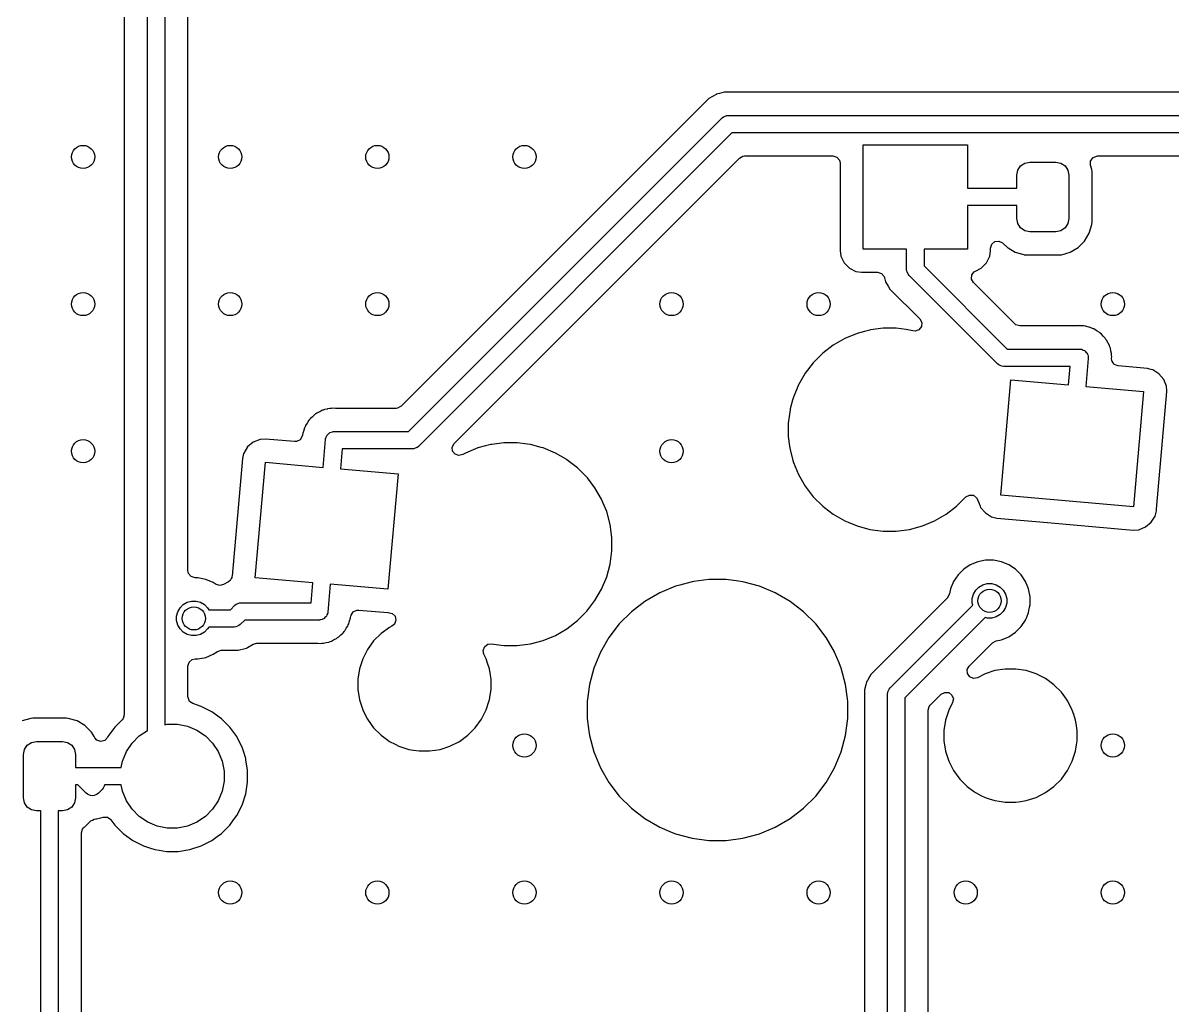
# Model space of a CAD drawing. Extents: x 2.6 to 14.2, y -9.4 to -3.8.
# Drawn here: x 4.042 to 4.824, y -7.108 to -6.439 of the extents above; entities that cross this region are included whole.
import ezdxf

# ---------------------------------------------------------------- set-up
doc = ezdxf.new("R2010")
doc.units = 0
doc.header["$MEASUREMENT"] = 0
doc.layers.add('BLACK', color=7, linetype='CONTINUOUS')

msp = doc.modelspace()

# ---------------------------------------------------------------- linework, layer by layer
at = {"layer": 'BLACK', "linetype": 'CONTINUOUS'}
for p, q in [((4.12693, -6.92031), (4.12693, -6.17169)), ((4.13874, -6.17582), (4.13874, -6.91648)), ((4.11116, -6.17657), (4.11116, -6.90968)), ((4.15451, -6.8117), (4.15451, -6.19552)), ((4.51348, -6.48798), (4.50854, -6.49083)), ((4.5136, -6.48795), (4.51348, -6.48798)), ((4.51348, -6.48798), (4.51348, -6.48798)), ((4.51348, -6.48798), (4.51348, -6.48798)), ((4.51593, -6.48733), (4.5136, -6.48795)), ((4.5136, -6.48795), (4.5136, -6.48795)), ((4.519, -6.4865), (4.51593, -6.48733)), ((4.97319, -6.4865), (4.519, -6.4865)), ((4.50854, -6.49083), (4.29941, -6.69997)), ((4.50854, -6.49083), (4.50854, -6.49083)), ((4.30451, -6.71717), (4.51767, -6.504)), ((4.51767, -6.504), (4.51857, -6.50327)), ((4.51857, -6.50327), (4.52046, -6.50248)), ((4.52046, -6.50248), (4.5207, -6.50239)), ((4.5207, -6.50239), (4.52185, -6.50227)), ((4.52185, -6.50227), (5.00726, -6.50227)), ((4.5243, -6.51408), (4.31113, -6.72725)), ((5.00481, -6.51408), (4.5243, -6.51408)), ((4.61355, -6.59314), (4.61355, -6.52228)), ((4.61355, -6.52228), (4.68441, -6.52228)), ((4.68441, -6.52228), (4.68441, -6.5518)), ((4.33548, -6.7252), (4.5294, -6.53128)), ((4.5294, -6.53128), (4.53181, -6.52996)), ((4.53181, -6.52996), (4.53285, -6.52985)), ((4.53285, -6.52985), (4.5929, -6.52985)), ((4.5929, -6.52985), (4.59554, -6.53063)), ((4.59554, -6.53063), (4.59734, -6.5327)), ((4.59734, -6.5327), (4.59778, -6.53473)), ((4.59778, -6.53473), (4.59778, -6.59438)), ((4.72047, -6.53668), (4.72335, -6.53476)), ((4.72335, -6.53476), (4.72674, -6.53409)), ((4.72674, -6.53409), (4.74445, -6.53409)), ((4.74445, -6.53409), (4.74784, -6.53476)), ((4.74784, -6.53476), (4.75072, -6.53668)), ((4.76811, -6.53334), (4.76961, -6.53103)), ((4.76811, -6.53609), (4.76811, -6.53334)), ((4.76961, -6.53103), (4.77211, -6.5299)), ((4.77211, -6.5299), (4.77279, -6.52985)), ((4.77279, -6.52985), (4.82832, -6.52985)), ((4.71788, -6.54294), (4.71855, -6.53955)), ((4.71788, -6.5518), (4.71788, -6.54294)), ((4.71855, -6.53955), (4.72047, -6.53668)), ((4.75072, -6.53668), (4.75264, -6.53955)), ((4.75264, -6.53955), (4.75331, -6.54294)), ((4.75331, -6.54294), (4.75331, -6.57247)), ((4.76897, -6.53906), (4.76811, -6.53609)), ((4.76908, -6.54046), (4.76897, -6.53906)), ((4.76908, -6.57496), (4.76908, -6.54046)), ((4.68441, -6.5518), (4.71788, -6.5518)), ((4.68835, -6.56361), (4.68441, -6.56361)), ((4.68441, -6.56361), (4.68441, -6.59314)), ((4.71788, -6.56361), (4.68835, -6.56361)), ((4.71788, -6.57247), (4.71788, -6.56361)), ((4.71855, -6.57586), (4.71788, -6.57247)), ((4.75331, -6.57247), (4.75264, -6.57586)), ((4.72047, -6.57874), (4.71855, -6.57586)), ((4.72335, -6.58066), (4.72047, -6.57874)), ((4.72674, -6.58133), (4.72335, -6.58066)), ((4.74445, -6.58133), (4.72674, -6.58133)), ((4.74784, -6.58066), (4.74445, -6.58133)), ((4.75072, -6.57874), (4.74784, -6.58066)), ((4.75264, -6.57586), (4.75072, -6.57874)), ((4.76407, -6.58769), (4.76723, -6.58233)), ((4.76723, -6.58233), (4.76897, -6.57636)), ((4.76897, -6.57636), (4.76908, -6.57496)), ((4.70018, -6.59253), (4.70096, -6.58989)), ((4.70096, -6.58989), (4.70303, -6.58809)), ((4.70303, -6.58809), (4.70576, -6.5877)), ((4.70576, -6.5877), (4.70826, -6.58884)), ((4.70826, -6.58884), (4.70852, -6.58908)), ((4.70852, -6.58908), (4.71152, -6.59209)), ((4.75967, -6.59209), (4.76407, -6.58769)), ((4.59778, -6.59438), (4.59803, -6.59599)), ((4.59803, -6.59599), (4.59836, -6.59807)), ((4.59836, -6.59807), (4.60063, -6.60253)), ((4.64307, -6.59314), (4.61355, -6.59314)), ((4.64307, -6.60699), (4.64307, -6.59314)), ((4.68441, -6.59314), (4.65489, -6.59314)), ((4.65489, -6.59314), (4.65489, -6.60454)), ((4.69733, -6.60253), (4.6996, -6.59807)), ((4.6996, -6.59807), (4.70018, -6.59438)), ((4.6996, -6.59807), (4.6996, -6.59807)), ((4.6996, -6.59807), (4.6996, -6.59807)), ((4.70018, -6.59438), (4.70018, -6.59253)), ((4.71152, -6.59209), (4.71152, -6.59209)), ((4.71152, -6.59209), (4.71208, -6.59241)), ((4.71208, -6.59241), (4.71688, -6.59525)), ((4.71688, -6.59525), (4.72183, -6.59669)), ((4.72183, -6.59669), (4.72267, -6.59694)), ((4.72267, -6.59694), (4.72285, -6.59699)), ((4.72285, -6.59699), (4.72425, -6.5971)), ((4.72425, -6.5971), (4.74694, -6.5971)), ((4.74694, -6.5971), (4.74834, -6.59699)), ((4.74834, -6.59699), (4.75431, -6.59525)), ((4.75431, -6.59525), (4.75967, -6.59209)), ((4.60063, -6.60253), (4.60063, -6.60253)), ((4.60063, -6.60253), (4.60063, -6.60253)), ((4.60063, -6.60253), (4.60416, -6.60606)), ((4.60416, -6.60606), (4.60416, -6.60606)), ((4.60416, -6.60606), (4.60416, -6.60606)), ((4.60416, -6.60606), (4.60861, -6.60832)), ((4.65489, -6.60454), (4.71147, -6.66113)), ((4.68978, -6.6081), (4.6938, -6.60606)), ((4.6938, -6.60606), (4.69733, -6.60253)), ((4.60861, -6.60832), (4.60861, -6.60832)), ((4.60861, -6.60832), (4.61231, -6.60891)), ((4.61231, -6.60891), (4.61231, -6.60891)), ((4.61231, -6.60891), (4.62331, -6.60891)), ((4.62331, -6.60891), (4.62595, -6.60968)), ((4.62595, -6.60968), (4.62775, -6.61176)), ((4.62775, -6.61176), (4.62803, -6.61253)), ((4.62803, -6.61253), (4.62808, -6.61273)), ((4.62808, -6.61273), (4.62808, -6.61273)), ((4.62808, -6.61273), (4.62878, -6.61535)), ((4.64319, -6.60814), (4.64307, -6.60699)), ((4.64342, -6.6087), (4.64319, -6.60814)), ((4.64407, -6.61027), (4.64342, -6.6087)), ((4.6448, -6.61116), (4.64407, -6.61027)), ((4.70485, -6.67121), (4.6448, -6.61116)), ((4.68723, -6.61349), (4.68742, -6.61075)), ((4.68855, -6.6159), (4.68723, -6.61349)), ((4.68742, -6.61075), (4.68907, -6.60854)), ((4.68907, -6.60854), (4.68978, -6.6081)), ((4.62878, -6.61535), (4.62878, -6.61535)), ((4.62878, -6.61535), (4.63057, -6.61844)), ((4.63057, -6.61844), (4.63164, -6.6203)), ((4.63164, -6.6203), (4.63164, -6.6203)), ((4.63164, -6.6203), (4.65196, -6.64062)), ((4.71657, -6.64393), (4.68855, -6.6159)), ((4.65196, -6.64062), (4.65328, -6.64304)), ((4.65328, -6.64304), (4.65309, -6.64578)), ((4.71738, -6.64458), (4.71657, -6.64393)), ((4.72002, -6.64536), (4.71738, -6.64458)), ((4.60933, -6.65053), (4.60098, -6.65398)), ((4.61439, -6.64917), (4.60933, -6.65053)), ((4.61805, -6.64819), (4.61439, -6.64917)), ((4.61848, -6.64813), (4.61805, -6.64819)), ((4.62701, -6.64701), (4.61848, -6.64813)), ((4.63604, -6.64701), (4.62701, -6.64701)), ((4.62701, -6.64701), (4.62701, -6.64701)), ((4.64278, -6.6479), (4.63604, -6.64701)), ((4.63604, -6.64701), (4.63604, -6.64701)), ((4.645, -6.64819), (4.64278, -6.6479)), ((4.64725, -6.64879), (4.645, -6.64819)), ((4.64886, -6.64894), (4.64725, -6.64879)), ((4.65144, -6.64798), (4.64886, -6.64894)), ((4.65309, -6.64578), (4.65144, -6.64798)), ((4.75837, -6.64536), (4.72002, -6.64536)), ((4.75921, -6.64528), (4.75837, -6.64536)), ((4.75943, -6.64525), (4.75921, -6.64528)), ((4.75974, -6.64519), (4.75943, -6.64525)), ((4.76034, -6.64524), (4.75974, -6.64519)), ((4.75974, -6.64519), (4.75974, -6.64519)), ((4.76142, -6.64534), (4.76034, -6.64524)), ((4.76164, -6.64536), (4.76142, -6.64534)), ((4.76354, -6.64536), (4.76164, -6.64536)), ((4.76447, -6.64561), (4.76354, -6.64536)), ((4.76489, -6.64564), (4.76447, -6.64561)), ((4.76542, -6.64569), (4.76489, -6.64564)), ((4.76701, -6.64627), (4.76542, -6.64569)), ((4.76542, -6.64569), (4.76542, -6.64569)), ((4.76721, -6.64634), (4.76701, -6.64627)), ((4.76701, -6.64627), (4.76701, -6.64627)), ((4.76905, -6.64684), (4.76721, -6.64634)), ((4.76988, -6.64731), (4.76905, -6.64684)), ((4.77028, -6.64746), (4.76988, -6.64731)), ((4.77078, -6.64764), (4.77028, -6.64746)), ((4.77217, -6.64861), (4.77078, -6.64764)), ((4.77235, -6.64874), (4.77217, -6.64861)), ((4.77217, -6.64861), (4.77217, -6.64861)), ((4.774, -6.64969), (4.77235, -6.64874)), ((4.77467, -6.65037), (4.774, -6.64969)), ((4.77546, -6.65091), (4.77467, -6.65037)), ((4.77668, -6.65238), (4.77546, -6.65091)), ((4.77803, -6.65372), (4.77668, -6.65238)), ((4.59316, -6.6585), (4.58599, -6.664)), ((4.60098, -6.65398), (4.59316, -6.6585)), ((4.60098, -6.65398), (4.60098, -6.65398)), ((4.77851, -6.65455), (4.77803, -6.65372)), ((4.77878, -6.65488), (4.77851, -6.65455)), ((4.77878, -6.65488), (4.77878, -6.65488)), ((4.77913, -6.65529), (4.77878, -6.65488)), ((4.77984, -6.65682), (4.77913, -6.65529)), ((4.77913, -6.65529), (4.77913, -6.65529)), ((4.77913, -6.65529), (4.77913, -6.65529)), ((4.78004, -6.6572), (4.77984, -6.65682)), ((4.78089, -6.65867), (4.78004, -6.6572)), ((4.78102, -6.65918), (4.78089, -6.65867)), ((4.78113, -6.65959), (4.78102, -6.65918)), ((4.78102, -6.65918), (4.78102, -6.65918)), ((4.78102, -6.65918), (4.78102, -6.65918)), ((4.78154, -6.66046), (4.78113, -6.65959)), ((4.78187, -6.66234), (4.78154, -6.66046)), ((4.58599, -6.664), (4.5796, -6.67039)), ((4.71147, -6.66113), (4.76069, -6.66113)), ((4.76069, -6.66113), (4.76184, -6.66124)), ((4.76184, -6.66124), (4.76208, -6.66134)), ((4.76208, -6.66134), (4.76234, -6.66136)), ((4.76234, -6.66136), (4.76314, -6.66178)), ((4.76314, -6.66178), (4.76397, -6.66212)), ((4.76397, -6.66212), (4.76415, -6.66231)), ((4.76415, -6.66231), (4.76439, -6.66243)), ((4.76439, -6.66243), (4.76496, -6.66311)), ((4.76657, -6.66755), (4.76491, -6.68649)), ((4.76496, -6.66311), (4.7656, -6.66375)), ((4.7656, -6.66375), (4.7657, -6.66399)), ((4.7657, -6.66399), (4.76587, -6.66419)), ((4.76587, -6.66419), (4.76614, -6.66505)), ((4.76614, -6.66505), (4.76648, -6.66588)), ((4.76648, -6.66588), (4.76648, -6.66614)), ((4.76648, -6.66614), (4.76656, -6.66639)), ((4.76656, -6.66639), (4.76657, -6.66755)), ((4.78192, -6.66254), (4.78187, -6.66234)), ((4.78236, -6.66418), (4.78192, -6.66254)), ((4.78192, -6.66254), (4.78192, -6.66254)), ((4.78236, -6.66471), (4.78236, -6.66418)), ((4.78236, -6.66418), (4.78236, -6.66418)), ((4.78237, -6.66476), (4.78236, -6.66471)), ((4.78236, -6.66477), (4.78237, -6.66476)), ((4.78237, -6.66517), (4.78236, -6.66477)), ((4.78253, -6.66608), (4.78237, -6.66517)), ((4.7824, -6.66754), (4.78253, -6.66608)), ((4.7824, -6.66779), (4.7824, -6.66754)), ((4.78258, -6.66876), (4.7824, -6.66779)), ((4.5796, -6.67039), (4.5741, -6.67755)), ((4.70574, -6.67194), (4.70485, -6.67121)), ((4.70658, -6.67229), (4.70574, -6.67194)), ((4.70787, -6.67282), (4.70658, -6.67229)), ((4.70902, -6.67294), (4.70787, -6.67282)), ((4.75424, -6.67294), (4.70902, -6.67294)), ((4.75315, -6.68546), (4.75424, -6.67294)), ((4.78262, -6.66916), (4.78258, -6.66876)), ((4.78266, -6.66922), (4.78262, -6.66916)), ((4.78268, -6.66936), (4.78266, -6.66922)), ((4.78343, -6.67039), (4.78268, -6.66936)), ((4.78414, -6.67146), (4.78343, -6.67039)), ((4.78424, -6.6715), (4.78414, -6.67146)), ((4.7843, -6.67158), (4.78424, -6.6715)), ((4.78549, -6.67205), (4.7843, -6.67158)), ((4.78666, -6.67256), (4.78549, -6.67205)), ((4.78676, -6.67255), (4.78666, -6.67256)), ((4.78686, -6.67259), (4.78676, -6.67255)), ((4.80675, -6.67433), (4.78686, -6.67259)), ((4.80675, -6.67433), (4.80674, -6.67433)), ((4.80674, -6.67433), (4.80675, -6.67433)), ((4.8082, -6.67469), (4.80675, -6.67433)), ((4.80675, -6.67433), (4.80675, -6.67433)), ((4.81037, -6.67523), (4.8082, -6.67469)), ((4.81461, -6.67788), (4.81037, -6.67523)), ((4.81037, -6.67523), (4.81037, -6.67523)), ((4.5741, -6.67755), (4.56958, -6.68538)), ((4.70707, -6.76047), (4.71393, -6.68203)), ((4.71393, -6.68203), (4.75315, -6.68546)), ((4.81782, -6.6817), (4.81461, -6.67788)), ((4.81969, -6.68633), (4.81782, -6.6817)), ((4.56958, -6.68538), (4.56613, -6.69373)), ((4.56958, -6.68538), (4.56958, -6.68538)), ((4.76491, -6.68649), (4.80413, -6.68993)), ((4.80413, -6.68993), (4.79727, -6.76837)), ((4.81296, -6.77), (4.81995, -6.69006)), ((4.81992, -6.68958), (4.81969, -6.68633)), ((4.81995, -6.69006), (4.81992, -6.68958)), ((4.56556, -6.69584), (4.56395, -6.70184)), ((4.56613, -6.69373), (4.56556, -6.69584)), ((4.23922, -6.70708), (4.23776, -6.70831)), ((4.23937, -6.70693), (4.23922, -6.70708)), ((4.24057, -6.70573), (4.23937, -6.70693)), ((4.23937, -6.70693), (4.23937, -6.70693)), ((4.24103, -6.70547), (4.24057, -6.70573)), ((4.2414, -6.70525), (4.24103, -6.70547)), ((4.24103, -6.70547), (4.24103, -6.70547)), ((4.24213, -6.70464), (4.2414, -6.70525)), ((4.24386, -6.70383), (4.24213, -6.70464)), ((4.24405, -6.70373), (4.24386, -6.70383)), ((4.24551, -6.70288), (4.24405, -6.70373)), ((4.24405, -6.70373), (4.24405, -6.70373)), ((4.24602, -6.70274), (4.24551, -6.70288)), ((4.24551, -6.70288), (4.24551, -6.70288)), ((4.24644, -6.70263), (4.24602, -6.70274)), ((4.24602, -6.70274), (4.24602, -6.70274)), ((4.24731, -6.70223), (4.24644, -6.70263)), ((4.24918, -6.7019), (4.24731, -6.70223)), ((4.24939, -6.70184), (4.24918, -6.7019)), ((4.25102, -6.7014), (4.24939, -6.70184)), ((4.24939, -6.70184), (4.24939, -6.70184)), ((4.25198, -6.7014), (4.25102, -6.7014)), ((4.25293, -6.70124), (4.25198, -6.7014)), ((4.25482, -6.7014), (4.25293, -6.70124)), ((4.29595, -6.7014), (4.25482, -6.7014)), ((4.29699, -6.70129), (4.29595, -6.7014)), ((4.29941, -6.69997), (4.29699, -6.70129)), ((4.56379, -6.70245), (4.56261, -6.71141)), ((4.56395, -6.70184), (4.56379, -6.70245)), ((4.56379, -6.70245), (4.56379, -6.70245)), ((4.23368, -6.71471), (4.23324, -6.71635)), ((4.23395, -6.71425), (4.23368, -6.71471)), ((4.23397, -6.71421), (4.23395, -6.71425)), ((4.23395, -6.71425), (4.23395, -6.71425)), ((4.23416, -6.71388), (4.23397, -6.71421)), ((4.23449, -6.71298), (4.23416, -6.71388)), ((4.23558, -6.71142), (4.23449, -6.71298)), ((4.23569, -6.71123), (4.23558, -6.71142)), ((4.23654, -6.70977), (4.23569, -6.71123)), ((4.23569, -6.71123), (4.23569, -6.71123)), ((4.23691, -6.70939), (4.23654, -6.70977)), ((4.23721, -6.70909), (4.23691, -6.70939)), ((4.23691, -6.70939), (4.23691, -6.70939)), ((4.23776, -6.70831), (4.23721, -6.70909)), ((4.56261, -6.71141), (4.56261, -6.72044)), ((4.20352, -6.72252), (4.19889, -6.72439)), ((4.20725, -6.72226), (4.20352, -6.72252)), ((4.22702, -6.72399), (4.20725, -6.72226)), ((4.23073, -6.72274), (4.22825, -6.72394)), ((4.23216, -6.72039), (4.23073, -6.72274)), ((4.23234, -6.71971), (4.23216, -6.72039)), ((4.23245, -6.7193), (4.23234, -6.71971)), ((4.23254, -6.71834), (4.23245, -6.7193)), ((4.23319, -6.71655), (4.23254, -6.71834)), ((4.23324, -6.71635), (4.23319, -6.71655)), ((4.24634, -6.74151), (4.24799, -6.72256)), ((4.24799, -6.72256), (4.24809, -6.72208)), ((4.24809, -6.72192), (4.24814, -6.7218)), ((4.24809, -6.72208), (4.24809, -6.72192)), ((4.24814, -6.7218), (4.24821, -6.72142)), ((4.24821, -6.72142), (4.24862, -6.72062)), ((4.24862, -6.72062), (4.24897, -6.71979)), ((4.24897, -6.71979), (4.24915, -6.71961)), ((4.24915, -6.71961), (4.24927, -6.71938)), ((4.24927, -6.71938), (4.24996, -6.7188)), ((4.24996, -6.7188), (4.2506, -6.71816)), ((4.2506, -6.71816), (4.25084, -6.71806)), ((4.25084, -6.71806), (4.25104, -6.7179)), ((4.25104, -6.7179), (4.25189, -6.71763)), ((4.25189, -6.71763), (4.25273, -6.71728)), ((4.25273, -6.71728), (4.2531, -6.71725)), ((4.2531, -6.71725), (4.25324, -6.7172)), ((4.25324, -6.7172), (4.25339, -6.71722)), ((4.25339, -6.71722), (4.25388, -6.71717)), ((4.25388, -6.71717), (4.30451, -6.71717)), ((4.56261, -6.72044), (4.56348, -6.72705)), ((4.19507, -6.7276), (4.19242, -6.73184)), ((4.19889, -6.72439), (4.19507, -6.7276)), ((4.22825, -6.72394), (4.22702, -6.72399)), ((4.25929, -6.72898), (4.2581, -6.74254)), ((4.30695, -6.72898), (4.25929, -6.72898)), ((4.3081, -6.72887), (4.30695, -6.72898)), ((4.30899, -6.7285), (4.3081, -6.72887)), ((4.31023, -6.72799), (4.30899, -6.7285)), ((4.31113, -6.72725), (4.31023, -6.72799)), ((4.33414, -6.72772), (4.3354, -6.72528)), ((4.3344, -6.73046), (4.33414, -6.72772)), ((4.3361, -6.73263), (4.3344, -6.73046)), ((4.3354, -6.72528), (4.33548, -6.7252)), ((4.35156, -6.72836), (4.34322, -6.73181)), ((4.35685, -6.72694), (4.35156, -6.72836)), ((4.36029, -6.72602), (4.35685, -6.72694)), ((4.36112, -6.72591), (4.36029, -6.72602)), ((4.36925, -6.72484), (4.36112, -6.72591)), ((4.37828, -6.72484), (4.36925, -6.72484)), ((4.36925, -6.72484), (4.36925, -6.72484)), ((4.38526, -6.72576), (4.37828, -6.72484)), ((4.37828, -6.72484), (4.37828, -6.72484)), ((4.38724, -6.72602), (4.38526, -6.72576)), ((4.39453, -6.72797), (4.38724, -6.72602)), ((4.39596, -6.72836), (4.39453, -6.72797)), ((4.40431, -6.73181), (4.39596, -6.72836)), ((4.56348, -6.72705), (4.56379, -6.7294)), ((4.56379, -6.7294), (4.56579, -6.73687)), ((4.19152, -6.73546), (4.18451, -6.8155)), ((4.19235, -6.73211), (4.19152, -6.73546)), ((4.19152, -6.73546), (4.19152, -6.73546)), ((4.19242, -6.73184), (4.19235, -6.73211)), ((4.19242, -6.73184), (4.19242, -6.73184)), ((4.20025, -6.81652), (4.20712, -6.73807)), ((4.20712, -6.73807), (4.24634, -6.74151)), ((4.3387, -6.73353), (4.3361, -6.73263)), ((4.34137, -6.73288), (4.3387, -6.73353)), ((4.34322, -6.73181), (4.34137, -6.73288)), ((4.34322, -6.73181), (4.34322, -6.73181)), ((4.40796, -6.73392), (4.40431, -6.73181)), ((4.40431, -6.73181), (4.40431, -6.73181)), ((4.41159, -6.73602), (4.40796, -6.73392)), ((4.41213, -6.73633), (4.41159, -6.73602)), ((4.4193, -6.74183), (4.41213, -6.73633)), ((4.56579, -6.73687), (4.56613, -6.73813)), ((4.56613, -6.73813), (4.56958, -6.74647)), ((4.2581, -6.74254), (4.29732, -6.74597)), ((4.29732, -6.74597), (4.29046, -6.82441)), ((4.42569, -6.74822), (4.4193, -6.74183)), ((4.4193, -6.74183), (4.4193, -6.74183)), ((4.56958, -6.74647), (4.56958, -6.74647)), ((4.56958, -6.74647), (4.5741, -6.7543)), ((4.42605, -6.74868), (4.42569, -6.74822)), ((4.42569, -6.74822), (4.42569, -6.74822)), ((4.42569, -6.74822), (4.42569, -6.74822)), ((4.43119, -6.75539), (4.42605, -6.74868)), ((4.5741, -6.7543), (4.5796, -6.76146)), ((4.43571, -6.76321), (4.43119, -6.75539)), ((4.43119, -6.75539), (4.43119, -6.75539)), ((4.43119, -6.75539), (4.43119, -6.75539)), ((4.5796, -6.76146), (4.5796, -6.76146)), ((4.5796, -6.76146), (4.58599, -6.76785)), ((4.67706, -6.76785), (4.68328, -6.76163)), ((4.68328, -6.76163), (4.6857, -6.76031)), ((4.6857, -6.76031), (4.68844, -6.76051)), ((4.68844, -6.76051), (4.69064, -6.76216)), ((4.69064, -6.76216), (4.69136, -6.76371)), ((4.79727, -6.76837), (4.70707, -6.76047)), ((4.43661, -6.7654), (4.43571, -6.76321)), ((4.43571, -6.76321), (4.43571, -6.76321)), ((4.43571, -6.76321), (4.43571, -6.76321)), ((4.43916, -6.77156), (4.43661, -6.7654)), ((4.58599, -6.76785), (4.58599, -6.76785)), ((4.58599, -6.76785), (4.58599, -6.76785)), ((4.58599, -6.76785), (4.58722, -6.76879)), ((4.58722, -6.76879), (4.59316, -6.77335)), ((4.6699, -6.77335), (4.67706, -6.76785)), ((4.69136, -6.76371), (4.69137, -6.76371)), ((4.69137, -6.76371), (4.69139, -6.76376)), ((4.69139, -6.76376), (4.69149, -6.76399)), ((4.69149, -6.76399), (4.69151, -6.76407)), ((4.69151, -6.76407), (4.69151, -6.76407)), ((4.69151, -6.76407), (4.69236, -6.76617)), ((4.69236, -6.76617), (4.69309, -6.76798)), ((4.69309, -6.76798), (4.69338, -6.7687)), ((4.69338, -6.7687), (4.69659, -6.77252)), ((4.81287, -6.77098), (4.81296, -6.77)), ((4.4415, -6.78028), (4.43916, -6.77156)), ((4.59316, -6.77335), (4.59316, -6.77335)), ((4.59316, -6.77335), (4.59316, -6.77335)), ((4.59316, -6.77335), (4.60098, -6.77787)), ((4.60098, -6.77787), (4.60098, -6.77787)), ((4.60098, -6.77787), (4.60098, -6.77787)), ((4.60098, -6.77787), (4.60332, -6.77884)), ((4.65373, -6.78133), (4.66207, -6.77787)), ((4.66207, -6.77787), (4.6699, -6.77335)), ((4.69659, -6.77252), (4.70083, -6.77517)), ((4.70083, -6.77517), (4.70446, -6.77607)), ((4.70446, -6.77607), (4.70446, -6.77607)), ((4.70446, -6.77607), (4.70446, -6.77607)), ((4.70446, -6.77607), (4.70446, -6.77607)), ((4.70446, -6.77607), (4.73872, -6.77907)), ((4.80932, -6.77884), (4.81197, -6.7746)), ((4.81197, -6.7746), (4.81287, -6.77098)), ((4.44268, -6.78924), (4.4415, -6.78028)), ((4.60332, -6.77884), (4.60933, -6.78133)), ((4.60933, -6.78133), (4.61805, -6.78366)), ((4.61805, -6.78366), (4.62701, -6.78484)), ((4.62701, -6.78484), (4.62701, -6.78484)), ((4.62701, -6.78484), (4.63604, -6.78484)), ((4.63604, -6.78484), (4.645, -6.78366)), ((4.63604, -6.78484), (4.63604, -6.78484)), ((4.645, -6.78366), (4.65373, -6.78133)), ((4.73872, -6.77907), (4.79713, -6.78418)), ((4.79713, -6.78418), (4.80086, -6.78392)), ((4.80086, -6.78392), (4.80549, -6.78205)), ((4.80549, -6.78205), (4.80932, -6.77884)), ((4.44268, -6.79827), (4.44268, -6.78924)), ((4.4415, -6.80723), (4.44268, -6.79827)), ((4.43916, -6.81596), (4.4415, -6.80723)), ((4.68635, -6.80778), (4.68183, -6.81079)), ((4.69136, -6.8057), (4.68635, -6.80778)), ((4.68635, -6.80778), (4.68635, -6.80778)), ((4.69137, -6.8057), (4.69136, -6.8057)), ((4.69669, -6.80464), (4.69137, -6.8057)), ((4.70213, -6.80464), (4.69669, -6.80464)), ((4.69669, -6.80464), (4.69669, -6.80464)), ((4.70745, -6.8057), (4.70213, -6.80464)), ((4.70213, -6.80464), (4.70213, -6.80464)), ((4.71247, -6.80778), (4.70745, -6.8057)), ((4.70745, -6.8057), (4.70745, -6.8057)), ((4.71699, -6.81079), (4.71247, -6.80778)), ((4.71247, -6.80778), (4.71247, -6.80778)), ((4.15495, -6.81373), (4.15451, -6.8117)), ((4.15675, -6.81581), (4.15495, -6.81373)), ((4.15939, -6.81658), (4.15675, -6.81581)), ((4.16121, -6.81658), (4.15939, -6.81658)), ((4.16654, -6.81764), (4.16121, -6.81658)), ((4.16121, -6.81658), (4.16121, -6.81658)), ((4.18392, -6.81701), (4.18351, -6.81807)), ((4.18444, -6.816), (4.18392, -6.81701)), ((4.18451, -6.8155), (4.18442, -6.81575)), ((4.18442, -6.81575), (4.18444, -6.816)), ((4.23947, -6.81995), (4.20025, -6.81652)), ((4.43571, -6.8243), (4.43916, -6.81596)), ((4.67799, -6.81464), (4.67497, -6.81915)), ((4.68183, -6.81079), (4.67799, -6.81464)), ((4.67799, -6.81464), (4.67799, -6.81464)), ((4.68183, -6.81079), (4.68183, -6.81079)), ((4.72083, -6.81464), (4.71699, -6.81079)), ((4.71699, -6.81079), (4.71699, -6.81079)), ((4.72385, -6.81915), (4.72083, -6.81464)), ((4.72083, -6.81464), (4.72083, -6.81464)), ((4.17156, -6.81972), (4.16654, -6.81764)), ((4.16654, -6.81764), (4.16654, -6.81764)), ((4.17358, -6.82108), (4.17156, -6.81972)), ((4.17156, -6.81972), (4.17156, -6.81972)), ((4.17606, -6.82189), (4.17358, -6.82108)), ((4.17873, -6.82124), (4.17606, -6.82189)), ((4.18209, -6.81931), (4.17873, -6.82124)), ((4.18318, -6.81845), (4.18209, -6.81931)), ((4.18327, -6.81827), (4.18318, -6.81845)), ((4.18351, -6.81807), (4.18327, -6.81827)), ((4.23829, -6.8335), (4.23947, -6.81995)), ((4.25124, -6.82098), (4.24958, -6.83992)), ((4.29046, -6.82441), (4.25124, -6.82098)), ((4.43119, -6.83213), (4.43571, -6.8243)), ((4.48593, -6.82237), (4.4752, -6.82681)), ((4.48882, -6.82159), (4.48593, -6.82237)), ((4.48593, -6.82237), (4.48593, -6.82237)), ((4.49715, -6.81936), (4.48882, -6.82159)), ((4.49829, -6.81921), (4.49715, -6.81936)), ((4.50867, -6.81785), (4.49829, -6.81921)), ((4.52028, -6.81785), (4.50867, -6.81785)), ((4.50867, -6.81785), (4.50867, -6.81785)), ((4.52883, -6.81897), (4.52028, -6.81785)), ((4.52028, -6.81785), (4.52028, -6.81785)), ((4.5318, -6.81936), (4.52883, -6.81897)), ((4.54302, -6.82237), (4.5318, -6.81936)), ((4.55375, -6.82681), (4.54302, -6.82237)), ((4.54302, -6.82237), (4.54302, -6.82237)), ((4.54302, -6.82237), (4.54302, -6.82237)), ((4.67289, -6.82417), (4.67221, -6.8276)), ((4.67497, -6.81915), (4.67289, -6.82417)), ((4.67289, -6.82417), (4.67289, -6.82417)), ((4.67497, -6.81915), (4.67497, -6.81915)), ((4.69004, -6.82503), (4.69222, -6.82285)), ((4.69222, -6.82285), (4.69489, -6.8213)), ((4.69489, -6.8213), (4.69787, -6.82051)), ((4.69787, -6.82051), (4.70095, -6.82051)), ((4.70095, -6.82051), (4.70393, -6.8213)), ((4.70393, -6.8213), (4.7066, -6.82285)), ((4.7066, -6.82285), (4.70878, -6.82503)), ((4.7254, -6.82291), (4.72385, -6.81915)), ((4.72385, -6.81915), (4.72385, -6.81915)), ((4.72593, -6.82417), (4.7254, -6.82291)), ((4.72699, -6.8295), (4.72593, -6.82417)), ((4.72593, -6.82417), (4.72593, -6.82417)), ((4.72593, -6.82417), (4.72593, -6.82417)), ((4.15397, -6.83325), (4.15695, -6.83245)), ((4.15695, -6.83245), (4.16003, -6.83245)), ((4.16003, -6.83245), (4.16301, -6.83325)), ((4.42569, -6.83929), (4.43119, -6.83213)), ((4.46515, -6.83262), (4.45593, -6.83969)), ((4.4752, -6.82681), (4.46515, -6.83262)), ((4.4752, -6.82681), (4.4752, -6.82681)), ((4.56381, -6.83262), (4.55375, -6.82681)), ((4.55375, -6.82681), (4.55375, -6.82681)), ((4.57302, -6.83969), (4.56381, -6.83262)), ((4.67087, -6.8301), (4.61866, -6.88231)), ((4.67093, -6.83004), (4.67087, -6.8301)), ((4.67221, -6.8276), (4.67093, -6.83004)), ((4.6877, -6.83067), (4.6885, -6.8277)), ((4.6877, -6.83376), (4.6877, -6.83067)), ((4.6885, -6.8277), (4.69004, -6.82503)), ((4.70878, -6.82503), (4.71032, -6.8277)), ((4.71032, -6.8277), (4.71112, -6.83067)), ((4.71112, -6.83067), (4.71112, -6.83376)), ((4.72699, -6.83493), (4.72699, -6.8295)), ((4.14678, -6.84262), (4.14758, -6.83964)), ((4.14758, -6.83964), (4.14912, -6.83697)), ((4.14912, -6.83697), (4.1513, -6.83479)), ((4.1513, -6.83479), (4.15397, -6.83325)), ((4.16301, -6.83325), (4.16568, -6.83479)), ((4.16568, -6.83479), (4.16786, -6.83697)), ((4.16786, -6.83697), (4.1686, -6.83826)), ((4.1686, -6.83826), (4.18342, -6.83826)), ((4.18342, -6.83826), (4.18644, -6.83523)), ((4.18644, -6.83523), (4.18734, -6.8345)), ((4.18734, -6.8345), (4.18901, -6.83381)), ((4.18901, -6.83381), (4.18947, -6.83362)), ((4.18947, -6.83362), (4.19062, -6.8335)), ((4.19062, -6.8335), (4.23829, -6.8335)), ((4.24949, -6.84056), (4.24944, -6.84069)), ((4.24958, -6.83992), (4.24949, -6.84041)), ((4.24949, -6.84041), (4.24949, -6.84056)), ((4.26542, -6.84209), (4.26685, -6.83974)), ((4.26685, -6.83974), (4.26932, -6.83854)), ((4.26932, -6.83854), (4.27056, -6.83849)), ((4.27056, -6.83849), (4.29032, -6.84022)), ((4.29032, -6.84022), (4.29062, -6.8402)), ((4.29062, -6.8402), (4.29331, -6.84079)), ((4.4193, -6.84568), (4.42569, -6.83929)), ((4.42569, -6.83929), (4.42569, -6.83929)), ((4.42569, -6.83929), (4.42569, -6.83929)), ((4.45593, -6.83969), (4.44772, -6.8479)), ((4.45593, -6.83969), (4.45593, -6.83969)), ((4.58123, -6.8479), (4.57302, -6.83969)), ((4.57302, -6.83969), (4.57302, -6.83969)), ((4.63183, -6.89145), (4.68808, -6.83519)), ((4.68808, -6.83519), (4.6877, -6.83376)), ((4.70878, -6.83941), (4.7066, -6.84159)), ((4.71032, -6.83674), (4.70878, -6.83941)), ((4.71112, -6.83376), (4.71032, -6.83674)), ((4.7247, -6.84324), (4.72593, -6.84026)), ((4.72593, -6.84026), (4.72666, -6.83658)), ((4.72666, -6.83658), (4.72699, -6.83493)), ((4.14678, -6.8457), (4.14678, -6.84262)), ((4.14758, -6.84868), (4.14678, -6.8457)), ((4.19004, -6.84834), (4.18915, -6.84907)), ((4.19306, -6.84531), (4.19004, -6.84834)), ((4.2437, -6.84531), (4.19306, -6.84531)), ((4.24419, -6.84527), (4.2437, -6.84531)), ((4.24434, -6.84528), (4.24419, -6.84527)), ((4.24447, -6.84524), (4.24434, -6.84528)), ((4.24485, -6.8452), (4.24447, -6.84524)), ((4.24568, -6.84486), (4.24485, -6.8452)), ((4.24654, -6.84459), (4.24568, -6.84486)), ((4.24674, -6.84442), (4.24654, -6.84459)), ((4.24698, -6.84432), (4.24674, -6.84442)), ((4.24761, -6.84368), (4.24698, -6.84432)), ((4.2483, -6.84311), (4.24761, -6.84368)), ((4.24842, -6.84287), (4.2483, -6.84311)), ((4.24861, -6.84269), (4.24842, -6.84287)), ((4.24895, -6.84186), (4.24861, -6.84269)), ((4.24937, -6.84106), (4.24895, -6.84186)), ((4.24944, -6.84069), (4.24937, -6.84106)), ((4.26341, -6.8486), (4.26389, -6.84777)), ((4.26389, -6.84777), (4.26439, -6.84593)), ((4.26439, -6.84593), (4.26504, -6.84414)), ((4.26504, -6.84414), (4.26509, -6.84361)), ((4.26509, -6.84361), (4.26523, -6.84278)), ((4.26523, -6.84278), (4.26537, -6.84226)), ((4.26537, -6.84226), (4.26542, -6.84209)), ((4.26537, -6.84226), (4.26537, -6.84226)), ((4.29486, -6.848), (4.29318, -6.84942)), ((4.29331, -6.84079), (4.29525, -6.84274)), ((4.29583, -6.84543), (4.29486, -6.848)), ((4.29525, -6.84274), (4.29583, -6.84543)), ((4.41213, -6.85118), (4.4193, -6.84568)), ((4.4193, -6.84568), (4.4193, -6.84568)), ((4.4193, -6.84568), (4.4193, -6.84568)), ((4.44772, -6.8479), (4.44065, -6.85712)), ((4.44772, -6.8479), (4.44772, -6.8479)), ((4.5883, -6.85712), (4.58123, -6.8479)), ((4.58123, -6.8479), (4.58123, -6.8479)), ((4.69644, -6.84354), (4.64191, -6.89807)), ((4.69787, -6.84393), (4.69644, -6.84354)), ((4.70095, -6.84393), (4.69787, -6.84393)), ((4.70393, -6.84313), (4.70095, -6.84393)), ((4.7066, -6.84159), (4.70393, -6.84313)), ((4.72083, -6.8498), (4.72385, -6.84528)), ((4.72385, -6.84528), (4.72408, -6.84473)), ((4.72408, -6.84473), (4.7247, -6.84324)), ((4.14912, -6.85135), (4.14758, -6.84868)), ((4.1513, -6.85353), (4.14912, -6.85135)), ((4.15397, -6.85507), (4.1513, -6.85353)), ((4.15695, -6.85587), (4.15397, -6.85507)), ((4.16003, -6.85587), (4.15695, -6.85587)), ((4.16301, -6.85507), (4.16003, -6.85587)), ((4.16568, -6.85353), (4.16301, -6.85507)), ((4.16786, -6.85135), (4.16568, -6.85353)), ((4.1686, -6.85007), (4.16786, -6.85135)), ((4.18587, -6.85007), (4.1686, -6.85007)), ((4.18702, -6.84995), (4.18587, -6.85007)), ((4.1881, -6.8495), (4.18702, -6.84995)), ((4.18915, -6.84907), (4.1881, -6.8495)), ((4.257, -6.85675), (4.25835, -6.8554)), ((4.25835, -6.8554), (4.25981, -6.85418)), ((4.25981, -6.85418), (4.26012, -6.85374)), ((4.26012, -6.85374), (4.26066, -6.85309)), ((4.26066, -6.85309), (4.26104, -6.85272)), ((4.26104, -6.85272), (4.26189, -6.85125)), ((4.26189, -6.85125), (4.26212, -6.85089)), ((4.26212, -6.85089), (4.26309, -6.8495)), ((4.26309, -6.8495), (4.26341, -6.8486)), ((4.28573, -6.85447), (4.28069, -6.85951)), ((4.2915, -6.85028), (4.28573, -6.85447)), ((4.28573, -6.85447), (4.28573, -6.85447)), ((4.29318, -6.84942), (4.2915, -6.85028)), ((4.39596, -6.85916), (4.40431, -6.8557)), ((4.40431, -6.8557), (4.41213, -6.85118)), ((4.71247, -6.85666), (4.71699, -6.85364)), ((4.71699, -6.85364), (4.72083, -6.8498)), ((4.19466, -6.86411), (4.19506, -6.86388)), ((4.19506, -6.86388), (4.19877, -6.86174)), ((4.19877, -6.86174), (4.20121, -6.86108)), ((4.20121, -6.86108), (4.24275, -6.86108)), ((4.24275, -6.86108), (4.24465, -6.86125)), ((4.24465, -6.86125), (4.24559, -6.86108)), ((4.24559, -6.86108), (4.24655, -6.86108)), ((4.24655, -6.86108), (4.24839, -6.86059)), ((4.24839, -6.86059), (4.25027, -6.86026)), ((4.25027, -6.86026), (4.25114, -6.85985)), ((4.25114, -6.85985), (4.25206, -6.85961)), ((4.25206, -6.85961), (4.25353, -6.85876)), ((4.25353, -6.85876), (4.25391, -6.85856)), ((4.25391, -6.85856), (4.25544, -6.85785)), ((4.25544, -6.85785), (4.25618, -6.85723)), ((4.25618, -6.85723), (4.257, -6.85675)), ((4.28069, -6.85951), (4.2765, -6.86528)), ((4.28069, -6.85951), (4.28069, -6.85951)), ((4.35516, -6.8659), (4.3562, -6.86335)), ((4.3562, -6.86335), (4.35844, -6.86176)), ((4.35844, -6.86176), (4.36066, -6.86154)), ((4.36066, -6.86154), (4.36925, -6.86267)), ((4.36925, -6.86267), (4.36925, -6.86267)), ((4.36925, -6.86267), (4.37828, -6.86267)), ((4.37828, -6.86267), (4.38724, -6.86149)), ((4.37828, -6.86267), (4.37828, -6.86267)), ((4.38724, -6.86149), (4.39596, -6.85916)), ((4.44065, -6.85712), (4.43484, -6.86718)), ((4.59395, -6.8669), (4.5883, -6.85712)), ((4.68559, -6.87668), (4.70152, -6.86075)), ((4.70152, -6.86075), (4.70394, -6.85944)), ((4.70394, -6.85944), (4.70402, -6.85942)), ((4.70402, -6.85942), (4.70745, -6.85874)), ((4.70745, -6.85874), (4.7114, -6.8571)), ((4.7114, -6.8571), (4.71247, -6.85666)), ((4.71247, -6.85666), (4.71247, -6.85666)), ((4.71247, -6.85666), (4.71247, -6.85666)), ((4.15736, -6.87218), (4.15939, -6.87174)), ((4.15939, -6.87174), (4.16121, -6.87174)), ((4.16121, -6.87174), (4.16547, -6.87089)), ((4.16547, -6.87089), (4.16654, -6.87068)), ((4.16654, -6.87068), (4.17156, -6.8686)), ((4.17156, -6.8686), (4.17446, -6.86666)), ((4.17446, -6.86666), (4.17709, -6.86584)), ((4.17709, -6.86584), (4.17718, -6.86583)), ((4.17718, -6.86583), (4.18872, -6.86583)), ((4.18872, -6.86583), (4.19423, -6.86436)), ((4.18872, -6.86583), (4.18872, -6.86583)), ((4.18872, -6.86583), (4.18872, -6.86583)), ((4.19423, -6.86436), (4.19466, -6.86411)), ((4.27326, -6.87163), (4.27106, -6.87841)), ((4.2765, -6.86528), (4.27326, -6.87163)), ((4.27326, -6.87163), (4.27326, -6.87163)), ((4.35567, -6.8686), (4.35516, -6.8659)), ((4.35721, -6.87163), (4.35567, -6.8686)), ((4.35818, -6.87461), (4.35721, -6.87163)), ((4.35721, -6.87163), (4.35721, -6.87163)), ((4.43484, -6.86718), (4.4304, -6.87791)), ((4.43484, -6.86718), (4.43484, -6.86718)), ((4.59411, -6.86718), (4.59395, -6.8669)), ((4.59708, -6.87434), (4.59411, -6.86718)), ((4.15451, -6.87662), (4.15528, -6.87398)), ((4.15451, -6.89749), (4.15451, -6.87662)), ((4.15528, -6.87398), (4.15736, -6.87218)), ((4.27106, -6.87841), (4.26994, -6.88545)), ((4.35942, -6.87841), (4.35818, -6.87461)), ((4.35988, -6.88135), (4.35942, -6.87841)), ((4.4304, -6.87791), (4.42742, -6.88901)), ((4.4304, -6.87791), (4.4304, -6.87791)), ((4.59815, -6.87692), (4.59708, -6.87434)), ((4.59856, -6.87791), (4.59815, -6.87692)), ((4.60156, -6.88913), (4.59856, -6.87791)), ((4.68431, -6.87896), (4.68559, -6.87668)), ((4.68443, -6.88171), (4.68431, -6.87896)), ((4.70311, -6.8797), (4.69633, -6.8819)), ((4.71015, -6.87858), (4.70311, -6.8797)), ((4.71728, -6.87858), (4.71015, -6.87858)), ((4.71015, -6.87858), (4.71015, -6.87858)), ((4.72432, -6.8797), (4.71728, -6.87858)), ((4.71728, -6.87858), (4.71728, -6.87858)), ((4.7311, -6.8819), (4.72432, -6.8797)), ((4.26994, -6.88545), (4.26994, -6.89258)), ((4.36053, -6.88545), (4.35988, -6.88135)), ((4.36053, -6.89258), (4.36053, -6.88545)), ((4.61581, -6.88726), (4.61524, -6.88938)), ((4.61636, -6.8863), (4.61581, -6.88726)), ((4.61581, -6.88726), (4.61581, -6.88726)), ((4.61661, -6.88586), (4.61636, -6.8863)), ((4.61795, -6.88354), (4.61661, -6.88586)), ((4.61866, -6.88231), (4.61795, -6.88354)), ((4.61866, -6.88231), (4.61866, -6.88231)), ((4.68601, -6.88396), (4.68443, -6.88171)), ((4.68856, -6.88499), (4.68601, -6.88396)), ((4.69126, -6.88448), (4.68856, -6.88499)), ((4.69633, -6.8819), (4.69126, -6.88448)), ((4.69633, -6.8819), (4.69633, -6.8819)), ((4.73513, -6.88396), (4.7311, -6.8819)), ((4.7311, -6.8819), (4.7311, -6.8819)), ((4.73746, -6.88514), (4.73513, -6.88396)), ((4.74322, -6.88933), (4.73746, -6.88514)), ((4.73746, -6.88514), (4.73746, -6.88514)), ((4.73746, -6.88514), (4.73746, -6.88514)), ((4.26994, -6.89258), (4.27106, -6.89962)), ((4.35993, -6.89639), (4.36053, -6.89258)), ((4.42739, -6.88913), (4.42587, -6.90064)), ((4.42742, -6.88901), (4.42739, -6.88913)), ((4.42739, -6.88913), (4.42739, -6.88913)), ((4.60285, -6.89889), (4.60156, -6.88913)), ((4.61524, -6.88938), (4.61433, -6.89277)), ((4.61433, -6.89277), (4.61433, -6.89277)), ((4.61433, -6.89277), (4.61433, -7.33582)), ((4.6301, -6.89562), (4.63021, -6.89447)), ((4.63021, -6.89447), (4.63058, -6.89357)), ((4.63058, -6.89357), (4.63109, -6.89234)), ((4.63109, -6.89234), (4.63183, -6.89145)), ((4.66652, -6.89576), (4.66893, -6.89444)), ((4.66893, -6.89444), (4.67168, -6.89464)), ((4.67168, -6.89464), (4.67388, -6.89629)), ((4.74826, -6.89437), (4.74322, -6.88933)), ((4.74322, -6.88933), (4.74322, -6.88933)), ((4.75162, -6.89899), (4.74826, -6.89437)), ((4.74826, -6.89437), (4.74826, -6.89437)), ((4.15454, -6.89804), (4.15451, -6.89749)), ((4.15561, -6.90058), (4.15454, -6.89804)), ((4.15788, -6.90213), (4.15561, -6.90058)), ((4.16352, -6.90396), (4.15788, -6.90213)), ((4.27106, -6.89962), (4.27326, -6.9064)), ((4.35745, -6.90568), (4.35909, -6.90064)), ((4.35909, -6.90064), (4.35942, -6.89962)), ((4.35909, -6.90064), (4.35909, -6.90064)), ((4.35942, -6.89962), (4.35993, -6.89639)), ((4.42587, -6.90064), (4.42587, -6.91226)), ((4.60307, -6.90058), (4.60285, -6.89889)), ((4.60308, -6.90064), (4.60307, -6.90058)), ((4.60308, -6.91226), (4.60308, -6.90064)), ((4.6301, -7.34438), (4.6301, -6.89562)), ((4.64191, -6.89807), (4.64191, -7.34682)), ((4.65845, -6.90398), (4.65911, -6.90317)), ((4.65911, -6.90317), (4.66652, -6.89576)), ((4.67432, -6.90143), (4.67174, -6.90649)), ((4.67388, -6.89629), (4.67484, -6.89886)), ((4.67484, -6.89886), (4.67432, -6.90143)), ((4.75246, -6.90014), (4.75162, -6.89899)), ((4.75441, -6.90398), (4.75246, -6.90014)), ((4.11116, -6.90968), (4.11039, -6.91232)), ((4.1707, -6.90762), (4.16352, -6.90396)), ((4.17722, -6.91236), (4.1707, -6.90762)), ((4.1707, -6.90762), (4.1707, -6.90762)), ((4.1707, -6.90762), (4.1707, -6.90762)), ((4.27326, -6.9064), (4.27326, -6.90641)), ((4.27326, -6.90641), (4.27468, -6.90919)), ((4.27468, -6.90919), (4.27647, -6.91271)), ((4.35398, -6.91276), (4.35721, -6.90641)), ((4.35721, -6.90641), (4.35745, -6.90568)), ((4.65768, -6.90662), (4.65845, -6.90398)), ((4.65768, -7.34968), (4.65768, -6.90662)), ((4.67174, -6.90649), (4.66954, -6.91327)), ((4.67174, -6.90649), (4.67174, -6.90649)), ((4.75569, -6.90649), (4.75441, -6.90398)), ((4.75664, -6.9094), (4.75569, -6.90649)), ((4.75569, -6.90649), (4.75569, -6.90649)), ((4.7579, -6.91327), (4.75664, -6.9094)), ((4.04766, -6.91213), (4.04168, -6.91387)), ((4.04905, -6.91202), (4.04766, -6.91213)), ((4.07174, -6.91202), (4.04905, -6.91202)), ((4.04905, -6.91202), (4.04905, -6.91202)), ((4.07314, -6.91213), (4.07174, -6.91202)), ((4.07911, -6.91387), (4.07314, -6.91213)), ((4.07314, -6.91213), (4.07314, -6.91213)), ((4.08447, -6.91703), (4.07911, -6.91387)), ((4.07911, -6.91387), (4.07911, -6.91387)), ((4.08887, -6.92143), (4.08447, -6.91703)), ((4.08447, -6.91703), (4.08447, -6.91703)), ((4.10481, -6.91805), (4.10007, -6.92457)), ((4.10973, -6.91313), (4.10481, -6.91805)), ((4.11039, -6.91232), (4.10973, -6.91313)), ((4.13874, -6.91648), (4.14039, -6.91615)), ((4.14039, -6.91615), (4.14734, -6.91615)), ((4.14734, -6.91615), (4.15415, -6.9175)), ((4.15415, -6.9175), (4.16057, -6.92016)), ((4.18292, -6.91805), (4.17722, -6.91236)), ((4.18698, -6.92364), (4.18292, -6.91805)), ((4.27647, -6.91271), (4.2765, -6.91276)), ((4.2765, -6.91276), (4.28069, -6.91853)), ((4.28069, -6.91853), (4.28069, -6.91853)), ((4.28069, -6.91853), (4.28573, -6.92357)), ((4.34475, -6.92357), (4.34979, -6.91853)), ((4.34979, -6.91853), (4.35398, -6.91276)), ((4.42587, -6.91226), (4.42702, -6.92094)), ((4.60156, -6.92377), (4.60308, -6.91226)), ((4.66954, -6.91327), (4.66842, -6.92031)), ((4.75826, -6.91556), (4.7579, -6.91327)), ((4.75901, -6.92031), (4.75826, -6.91556)), ((4.09002, -6.92337), (4.08887, -6.92143)), ((4.08887, -6.92143), (4.08887, -6.92143)), ((4.09073, -6.92457), (4.09002, -6.92337)), ((4.09123, -6.92542), (4.09073, -6.92457)), ((4.09262, -6.92692), (4.09123, -6.92542)), ((4.09978, -6.92515), (4.09789, -6.92715)), ((4.10007, -6.92457), (4.09978, -6.92515)), ((4.11647, -6.92893), (4.12138, -6.92402)), ((4.12138, -6.92402), (4.12693, -6.92031)), ((4.16057, -6.92016), (4.16634, -6.92402)), ((4.16634, -6.92402), (4.17125, -6.92893)), ((4.18765, -6.92457), (4.18698, -6.92364)), ((4.18976, -6.92872), (4.18765, -6.92457)), ((4.28573, -6.92357), (4.28573, -6.92357)), ((4.28573, -6.92357), (4.28948, -6.92629)), ((4.28948, -6.92629), (4.2915, -6.92776)), ((4.33898, -6.92776), (4.34475, -6.92357)), ((4.42702, -6.92094), (4.42739, -6.92377)), ((4.42739, -6.92377), (4.4304, -6.93499)), ((4.59856, -6.93499), (4.60156, -6.92377)), ((4.66842, -6.92031), (4.66842, -6.92744)), ((4.75901, -6.92744), (4.75901, -6.92031)), ((4.04268, -6.93665), (4.04336, -6.93326)), ((4.04336, -6.93326), (4.04528, -6.93038)), ((4.04528, -6.93038), (4.04815, -6.92846)), ((4.04815, -6.92846), (4.05154, -6.92779)), ((4.05154, -6.92779), (4.06926, -6.92779)), ((4.06926, -6.92779), (4.07265, -6.92846)), ((4.07265, -6.92846), (4.07552, -6.93038)), ((4.07552, -6.93038), (4.07744, -6.93326)), ((4.07744, -6.93326), (4.07811, -6.93665)), ((4.09522, -6.92781), (4.09262, -6.92692)), ((4.09789, -6.92715), (4.09522, -6.92781)), ((4.11261, -6.93471), (4.11647, -6.92893)), ((4.17125, -6.92893), (4.17511, -6.93471)), ((4.19131, -6.93176), (4.18976, -6.92872)), ((4.19131, -6.93176), (4.19131, -6.93176)), ((4.1922, -6.93449), (4.19131, -6.93176)), ((4.19131, -6.93176), (4.19131, -6.93176)), ((4.2915, -6.92776), (4.29538, -6.92974)), ((4.29538, -6.92974), (4.29785, -6.93099)), ((4.29785, -6.93099), (4.29785, -6.93099)), ((4.29785, -6.93099), (4.30063, -6.9319)), ((4.30063, -6.9319), (4.30463, -6.9332)), ((4.30463, -6.9332), (4.30789, -6.93371)), ((4.30789, -6.93371), (4.31167, -6.93431)), ((4.31167, -6.93431), (4.31167, -6.93431)), ((4.31167, -6.93431), (4.3188, -6.93431)), ((4.3188, -6.93431), (4.32245, -6.93374)), ((4.32245, -6.93374), (4.32584, -6.9332)), ((4.32584, -6.9332), (4.33262, -6.93099)), ((4.33262, -6.93099), (4.33898, -6.92776)), ((4.66842, -6.92744), (4.66954, -6.93449)), ((4.7579, -6.93449), (4.75858, -6.93019)), ((4.75858, -6.93019), (4.75901, -6.92744)), ((4.04268, -6.96617), (4.04268, -6.93665)), ((4.07811, -6.93665), (4.07811, -6.9455)), ((4.10908, -6.9455), (4.10995, -6.94112)), ((4.10995, -6.94112), (4.11261, -6.93471)), ((4.17511, -6.93471), (4.17777, -6.94112)), ((4.17777, -6.94112), (4.17912, -6.94794)), ((4.1938, -6.93942), (4.1922, -6.93449)), ((4.19394, -6.9403), (4.1938, -6.93942)), ((4.19506, -6.94738), (4.19394, -6.9403)), ((4.4304, -6.93499), (4.4304, -6.93499)), ((4.4304, -6.93499), (4.43484, -6.94572)), ((4.59411, -6.94572), (4.59856, -6.93499)), ((4.66954, -6.93449), (4.67174, -6.94127)), ((4.67174, -6.94127), (4.67174, -6.94127)), ((4.67174, -6.94127), (4.67352, -6.94477)), ((4.75246, -6.94762), (4.75569, -6.94127)), ((4.75569, -6.94127), (4.7579, -6.93449)), ((4.07811, -6.9455), (4.10908, -6.9455)), ((4.17912, -6.94794), (4.17912, -6.95488)), ((4.19506, -6.95544), (4.19506, -6.94738)), ((4.43484, -6.94572), (4.43484, -6.94572)), ((4.43484, -6.94572), (4.44065, -6.95578)), ((4.5883, -6.95578), (4.59411, -6.94572)), ((4.67352, -6.94477), (4.67495, -6.94756)), ((4.67495, -6.94756), (4.67498, -6.94762)), ((4.67498, -6.94762), (4.67917, -6.95339)), ((4.74826, -6.95339), (4.75246, -6.94762)), ((4.07964, -6.95731), (4.07811, -6.95731)), ((4.07811, -6.95731), (4.07811, -6.96617)), ((4.08532, -6.96299), (4.07964, -6.95731)), ((4.09773, -6.95753), (4.09746, -6.95818)), ((4.09774, -6.95741), (4.09773, -6.95753)), ((4.09784, -6.95731), (4.09774, -6.95741)), ((4.10272, -6.95731), (4.09784, -6.95731)), ((4.10908, -6.95731), (4.10272, -6.95731)), ((4.10995, -6.9617), (4.10908, -6.95731)), ((4.17912, -6.95488), (4.17777, -6.9617)), ((4.1938, -6.9634), (4.19506, -6.95544)), ((4.44065, -6.95578), (4.44772, -6.96499)), ((4.58123, -6.96499), (4.5883, -6.95578)), ((4.67917, -6.95339), (4.67917, -6.95339)), ((4.67917, -6.95339), (4.68421, -6.95843)), ((4.74322, -6.95843), (4.74826, -6.95339)), ((4.08622, -6.96373), (4.08532, -6.96299)), ((4.0872, -6.96414), (4.08622, -6.96373)), ((4.08834, -6.96461), (4.0872, -6.96414)), ((4.0895, -6.96472), (4.08834, -6.96461)), ((4.09065, -6.96461), (4.0895, -6.96472)), ((4.0895, -6.96472), (4.0895, -6.96472)), ((4.0918, -6.96414), (4.09065, -6.96461)), ((4.09278, -6.96373), (4.0918, -6.96414)), ((4.09368, -6.96299), (4.09278, -6.96373)), ((4.09611, -6.96056), (4.09368, -6.96299)), ((4.09685, -6.95966), (4.09611, -6.96056)), ((4.09746, -6.95818), (4.09685, -6.95966)), ((4.11261, -6.96811), (4.10995, -6.9617)), ((4.17777, -6.9617), (4.17511, -6.96811)), ((4.19131, -6.97106), (4.1938, -6.9634)), ((4.44772, -6.96499), (4.44772, -6.96499)), ((4.44772, -6.96499), (4.45593, -6.97321)), ((4.57302, -6.97321), (4.58123, -6.96499)), ((4.68421, -6.95843), (4.68421, -6.95843)), ((4.68421, -6.95843), (4.68852, -6.96156)), ((4.68852, -6.96156), (4.68998, -6.96262)), ((4.68998, -6.96262), (4.6936, -6.96446)), ((4.6936, -6.96446), (4.69633, -6.96586)), ((4.7311, -6.96586), (4.73746, -6.96262)), ((4.73746, -6.96262), (4.74322, -6.95843)), ((4.04336, -6.96956), (4.04268, -6.96617)), ((4.04528, -6.97244), (4.04336, -6.96956)), ((4.04815, -6.97436), (4.04528, -6.97244)), ((4.07552, -6.97244), (4.07265, -6.97436)), ((4.07744, -6.96956), (4.07552, -6.97244)), ((4.07811, -6.96617), (4.07744, -6.96956)), ((4.11647, -6.97389), (4.11261, -6.96811)), ((4.17511, -6.96811), (4.17125, -6.97389)), ((4.18765, -6.97824), (4.19131, -6.97106)), ((4.45593, -6.97321), (4.45593, -6.97321)), ((4.45593, -6.97321), (4.46515, -6.98028)), ((4.56381, -6.98028), (4.57302, -6.97321)), ((4.69633, -6.96586), (4.69633, -6.96586)), ((4.69633, -6.96586), (4.69918, -6.96678)), ((4.69918, -6.96678), (4.70311, -6.96806)), ((4.70311, -6.96806), (4.70604, -6.96852)), ((4.70604, -6.96852), (4.71015, -6.96918)), ((4.71015, -6.96918), (4.71015, -6.96918)), ((4.71015, -6.96918), (4.71728, -6.96918)), ((4.71728, -6.96918), (4.72069, -6.96863)), ((4.72069, -6.96863), (4.72432, -6.96806)), ((4.72432, -6.96806), (4.7311, -6.96586)), ((4.05154, -6.97503), (4.04815, -6.97436)), ((4.05449, -6.97503), (4.05154, -6.97503)), ((4.05449, -7.0078), (4.05449, -6.97503)), ((4.06926, -6.97503), (4.0663, -6.97503)), ((4.0663, -6.97503), (4.0663, -7.0078)), ((4.07265, -6.97436), (4.06926, -6.97503)), ((4.08841, -6.98184), (4.08959, -6.98124)), ((4.08959, -6.98124), (4.09075, -6.9806)), ((4.09075, -6.9806), (4.09083, -6.98059)), ((4.09083, -6.98059), (4.09086, -6.98058)), ((4.09086, -6.98058), (4.09091, -6.98059)), ((4.09091, -6.98059), (4.09179, -6.98049)), ((4.09179, -6.98049), (4.09235, -6.98049)), ((4.09235, -6.98049), (4.09694, -6.97926)), ((4.09235, -6.98049), (4.09235, -6.98049)), ((4.09235, -6.98049), (4.09235, -6.98049)), ((4.09694, -6.97926), (4.09969, -6.97933)), ((4.09969, -6.97933), (4.10197, -6.98087)), ((4.10197, -6.98087), (4.10215, -6.98111)), ((4.10215, -6.98111), (4.10481, -6.98476)), ((4.12138, -6.9788), (4.11647, -6.97389)), ((4.12716, -6.98266), (4.12138, -6.9788)), ((4.16634, -6.9788), (4.16057, -6.98266)), ((4.17125, -6.97389), (4.16634, -6.9788)), ((4.18292, -6.98476), (4.18554, -6.98115)), ((4.18554, -6.98115), (4.18765, -6.97824)), ((4.46515, -6.98028), (4.4752, -6.98608)), ((4.55375, -6.98608), (4.56381, -6.98028)), ((4.08207, -6.98999), (4.08285, -6.98735)), ((4.08285, -6.98735), (4.08358, -6.98646)), ((4.08358, -6.98646), (4.08399, -6.98607)), ((4.08399, -6.98607), (4.08447, -6.98579)), ((4.08447, -6.98579), (4.08837, -6.98188)), ((4.08837, -6.98188), (4.08841, -6.98184)), ((4.10481, -6.98476), (4.10481, -6.98476)), ((4.10481, -6.98476), (4.11051, -6.99046)), ((4.13358, -6.98532), (4.12716, -6.98266)), ((4.14039, -6.98667), (4.13358, -6.98532)), ((4.14734, -6.98667), (4.14039, -6.98667)), ((4.15415, -6.98532), (4.14734, -6.98667)), ((4.16057, -6.98266), (4.15415, -6.98532)), ((4.17722, -6.99046), (4.18292, -6.98476)), ((4.18292, -6.98476), (4.18292, -6.98476)), ((4.18292, -6.98476), (4.18292, -6.98476)), ((4.4752, -6.98608), (4.4752, -6.98608)), ((4.4752, -6.98608), (4.4752, -6.98608)), ((4.4752, -6.98608), (4.48213, -6.98895)), ((4.48213, -6.98895), (4.48589, -6.99051)), ((4.54302, -6.99053), (4.55375, -6.98608)), ((4.08207, -7.35187), (4.08207, -6.98999)), ((4.11051, -6.99046), (4.11545, -6.99406)), ((4.11545, -6.99406), (4.11703, -6.9952)), ((4.11703, -6.9952), (4.12149, -6.99748)), ((4.16352, -6.99886), (4.1707, -6.9952)), ((4.1707, -6.9952), (4.17436, -6.99254)), ((4.17436, -6.99254), (4.17722, -6.99046)), ((4.17722, -6.99046), (4.17722, -6.99046)), ((4.17722, -6.99046), (4.17722, -6.99046)), ((4.48589, -6.99051), (4.48593, -6.99053)), ((4.48593, -6.99053), (4.49715, -6.99354)), ((4.49715, -6.99354), (4.50867, -6.99505)), ((4.50867, -6.99505), (4.50867, -6.99505)), ((4.50867, -6.99505), (4.52028, -6.99505)), ((4.52028, -6.99505), (4.5318, -6.99354)), ((4.52028, -6.99505), (4.52028, -6.99505)), ((4.5318, -6.99354), (4.54302, -6.99053)), ((4.12149, -6.99748), (4.12421, -6.99886)), ((4.12421, -6.99886), (4.12421, -6.99886)), ((4.12421, -6.99886), (4.12421, -6.99886)), ((4.12421, -6.99886), (4.12832, -7.00019)), ((4.12832, -7.00019), (4.13187, -7.00135)), ((4.13187, -7.00135), (4.13486, -7.00182)), ((4.13486, -7.00182), (4.13983, -7.00261)), ((4.13983, -7.00261), (4.13983, -7.00261)), ((4.13983, -7.00261), (4.14789, -7.00261)), ((4.14789, -7.00261), (4.15585, -7.00135)), ((4.14789, -7.00261), (4.14789, -7.00261)), ((4.15585, -7.00135), (4.16352, -6.99886)), ((4.05449, -7.89811), (4.05449, -7.0078)), ((4.0663, -7.0078), (4.0663, -7.90056))]:
    msp.add_line(p, q, dxfattribs=at)
at = {"layer": 'BLACK'}
for centre in [(4.08323, -6.53054), (4.18323, -6.53054), (4.28323, -6.53054), (4.38323, -6.53054), (4.08323, -6.63054), (4.18323, -6.63054), (4.28323, -6.63054), (4.48323, -6.63054), (4.58323, -6.63054), (4.78323, -6.63054), (4.08323, -6.73054), (4.48323, -6.73054), (4.69941, -6.83222), (4.15849, -6.84416), (4.38323, -6.93054), (4.78323, -6.93054), (4.18323, -7.03054), (4.28323, -7.03054), (4.38323, -7.03054), (4.48323, -7.03054), (4.58323, -7.03054), (4.68323, -7.03054), (4.78323, -7.03054)]:
    msp.add_circle(centre, 0.00787, dxfattribs=at)

doc.saveas('drawing.dxf')
